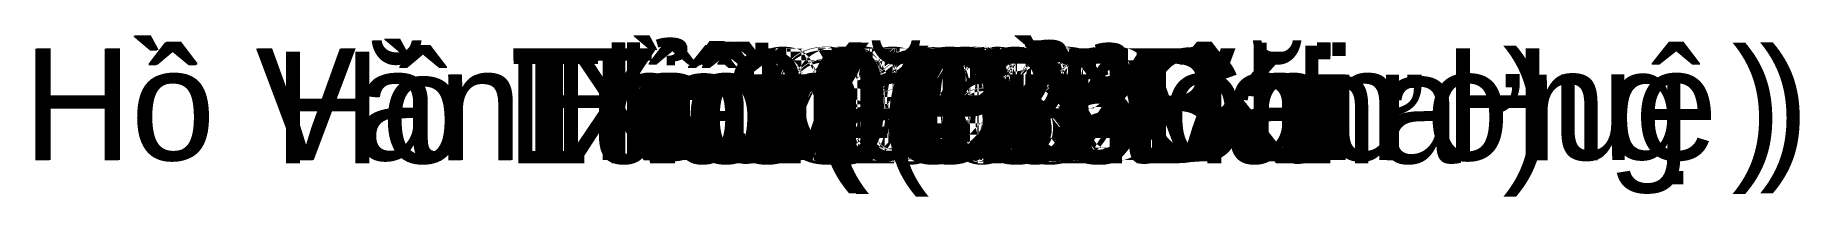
# Model space of a CAD drawing. Extents: x -341000 to 1341000, y 175 to 1868317.
# Drawn here: x -4033.88 to -4025.98, y 913.85 to 914.57 of the extents above.
import ezdxf

# ---------------------------------------------------------------- set-up
doc = ezdxf.new("R2010")
doc.units = 0
doc.layers.add('Level 54', color=7, linetype='Continuous')

msp = doc.modelspace()

# ---------------------------------------------------------------- texts
at = {"layer": 'Level 54'}
for s, height, p in [('Hồ Văn Xói ( Pả Chương )', 0.49998, (-4033.9374, 914.011)), ('Hồ Văn Tỉu ( Hồ Văn Huệ )', 0.49998, (-4033.9314, 914.013)), ('Hồ Luân ( Pả Kha )', 0.49998, (-4032.8151, 913.998)), ('Hồ Văn Xôn', 0.49998, (-4031.699, 914.013)), ('Thôn Cù Bai', 0.49998, (-4031.7572, 914.013)), ('Thôn Cù Bai', 0.49998, (-4031.7562, 913.998)), ('Thôn Cù Bai', 0.49998, (-4031.7552, 914.011)), ('Thôn Cù Bai', 0.49998, (-4031.6882, 914.013)), ('34864', 0.49998, (-4030.7925, 913.998)), ('19435', 0.49998, (-4030.7966, 914.013)), ('19435', 0.49998, (-4030.7956, 913.998)), ('19435', 0.49998, (-4030.7946, 914.011)), ('16028', 0.49998, (-4030.793, 914.011)), ('27082', 0.49998, (-4030.7235, 914.013)), ('19435', 0.49998, (-4030.7286, 914.013)), ('GDC', 0.49998, (-4030.6025, 914.013)), ('GDC', 0.49998, (-4030.6015, 913.998)), ('GDC', 0.49998, (-4030.6005, 914.011)), ('7308', 0.49998, (-4030.6009, 914.013)), ('NHK', 0.49998, (-4030.5763, 914.013)), ('NHK', 0.49998, (-4030.5753, 913.998)), ('NHK', 0.49998, (-4030.5743, 914.011)), ('GDC', 0.49998, (-4030.5335, 914.013)), ('NHK', 0.49998, (-4030.5083, 914.013)), ('58', 0.49998, (-4030.2107, 914.011)), ('52', 0.49998, (-4030.2092, 914.013)), ('16', 0.49998, (-4030.2118, 914.013)), ('16', 0.49998, (-4030.2108, 914.011)), ('16', 0.49998, (-4030.2108, 913.998)), ('61', 0.49998, (-4030.1623, 913.998)), ('57', 0.49998, (-4030.1433, 914.013)), ('16', 0.49998, (-4030.1438, 914.013)), ('0', 0.5, (-4030.0172, 914.013)), ('0', 0.5, (-4030.0172, 914.013)), ('0', 0.5, (-4030.0172, 914.013)), ('0', 0.5, (-4030.0172, 914.013)), ('0', 0.5, (-4030.0172, 914.013)), ('0', 0.5, (-4030.0172, 914.013)), ('0', 0.5, (-4030.0162, 913.998)), ('0', 0.5, (-4030.0162, 913.998)), ('0', 0.5, (-4030.0162, 913.998)), ('0', 0.5, (-4030.0162, 913.998)), ('0', 0.5, (-4030.0162, 913.998)), ('0', 0.5, (-4030.0162, 913.998)), ('0', 0.5, (-4030.0152, 914.011)), ('0', 0.5, (-4030.0152, 914.011)), ('0', 0.5, (-4030.0152, 914.011)), ('0', 0.5, (-4030.0152, 914.011)), ('0', 0.5, (-4030.0152, 914.011)), ('0', 0.5, (-4030.0152, 914.011)), ('0', 0.5, (-4029.9482, 914.013)), ('0', 0.5, (-4029.9482, 914.013)), ('0', 0.5, (-4029.9482, 914.013)), ('0', 0.5, (-4029.9482, 914.013)), ('0', 0.5, (-4029.9482, 914.013)), ('0', 0.5, (-4029.9482, 914.013))]:
    msp.add_text(s, height=height, dxfattribs=at).set_placement(p)

doc.saveas('drawing.dxf')
